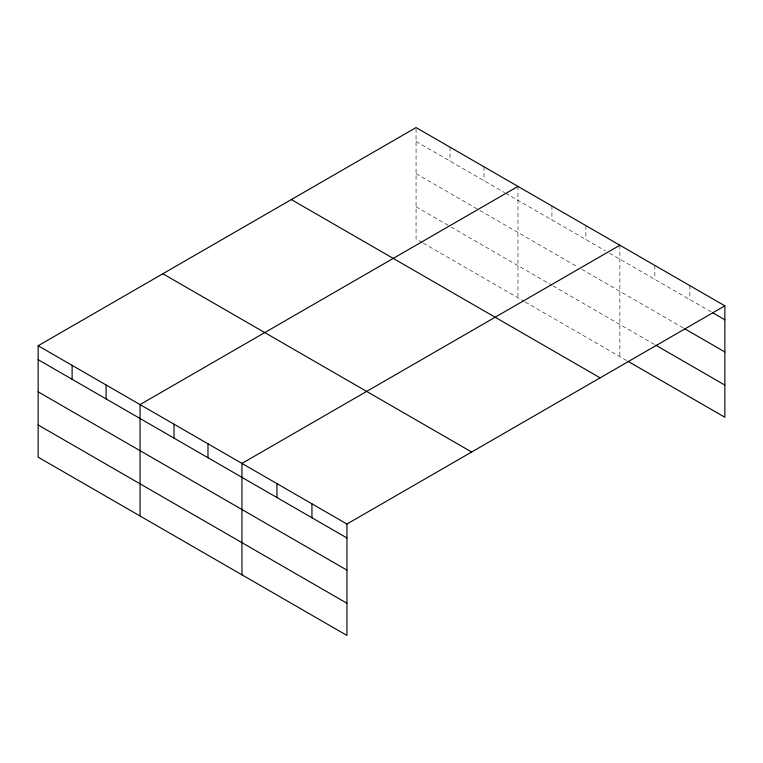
<?xml version="1.0" encoding="UTF-8"?>
<svg xmlns="http://www.w3.org/2000/svg" width="763" height="763" viewBox="0 0 763 763"><rect width="100%" height="100%" fill="white"/><g stroke="black" fill="none" stroke-linecap="round" stroke-linejoin="round"><path stroke-width="0.57" stroke-dasharray="3.81 2.86" d="M416.064 141.498L504.581 192.6M505.611 193.192L605.45 250.836M609.57 253.211L711.469 312.048M416.064 173.659L478.849 209.911M479.879 210.502L577.658 266.964M581.778 269.339L683.677 328.166M416.064 206.802L450.027 226.411M451.057 227.012L551.926 285.248M552.956 285.839L654.854 344.676M422.235 242.539L416.064 238.972L416.064 127.564M423.265 243.13L524.143 301.366M525.163 301.967L627.072 360.794M689.857 285.639L689.857 299.563M654.854 265.429L654.854 279.363M619.861 245.228L619.861 356.636M585.898 225.619L585.898 239.544M551.926 206.01L551.926 219.935M517.963 186.401L517.963 297.799M484 166.782L484 180.717M450.027 147.173L450.027 161.107"/><path stroke-width="1.14" d="M724.85 305.839L416.064 127.564L38.15 345.753L38.15 457.161L346.936 635.436L346.936 524.028L724.85 305.839L724.85 417.247L628.102 361.385M517.963 186.401L140.049 404.581L140.049 515.988M619.861 245.228L241.947 463.418L241.947 574.816M712.499 312.639L724.85 319.773M684.707 328.767L724.85 351.943M655.884 345.267L724.85 385.077M291.352 199.572L600.138 377.847M162.862 273.755L471.648 452.03M38.15 345.753L346.936 524.028M38.15 359.678L346.936 537.963M38.15 391.848L346.936 570.123M38.15 424.991L346.936 603.266M311.943 503.828L311.943 517.753M276.94 483.618L276.94 497.552M207.984 443.808L207.984 457.733M174.012 424.19L174.012 438.124M106.086 384.972L106.086 398.906M72.113 365.363L72.113 379.297"/></g></svg>
